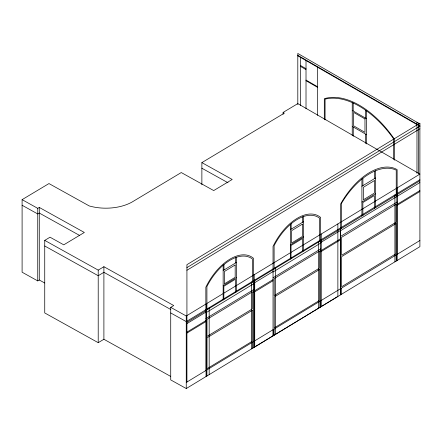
<?xml version="1.0" encoding="UTF-8"?>
<svg xmlns="http://www.w3.org/2000/svg" width="442" height="442" viewBox="0 0 442 442"><rect width="100%" height="100%" fill="white"/><g stroke="black" fill="none" stroke-linecap="round" stroke-linejoin="round"><path stroke-width="0.66" d="M300.433 105.505L300.466 57.344M186.253 382.446L419.9 240.509M201.872 184.789L201.872 162.617L232.199 179.485L213.701 190.568L181.259 172.551L131.943 202.105A37.542 21.675 0 0 1 89.251 205.944L48.963 183.568L22.1 199.651L22.1 272.211L37.747 280.908L37.747 208.348L39.277 207.436L84.345 232.47L63.764 244.829L50.023 237.199L44.736 240.387L44.736 312.942L98.212 342.677L98.212 270.117L103.898 266.714L173.745 305.549L170.722 307.361L170.722 379.916L186.253 388.546L186.253 315.986L419.9 174.109L297.803 103.616L283.112 112.423L283.112 114.296M170.722 312.964L186.253 321.594L419.9 179.717M254.222 274.714L254.222 347.268L273.012 335.843M320.638 300.737L320.638 217.458A44.537 25.056 -61.2 0 0 273.04 246.365L273.04 335.859L337.87 296.466L337.87 223.912M186.922 267.609L419.9 126.136M186.922 270.272L419.9 128.799M223.149 270.504L236.437 262.438M290.339 229.707L303.626 221.635M361.91 186.259L375.556 177.971M223.149 285.698L236.437 277.631M290.339 244.901L303.626 236.829M361.91 202.038L375.556 193.751L375.556 170.739M205.85 310.466L320.638 240.763M320.638 241.034L419.9 180.756M186.922 322.328L205.85 310.837M186.922 323.616L205.85 312.124M320.638 242.559L340.66 230.398M253.448 283.46L273.04 271.559M340.66 230.663L419.9 182.546M205.85 312.82L253.448 283.919M273.04 272.023L320.638 243.117M340.66 236.321L397.131 202.027M205.85 318.621L253.448 289.72M273.04 277.819L320.638 248.918M253.448 291.505L273.04 279.604M320.638 250.852L340.66 238.697M397.131 204.375L419.9 190.546M186.922 332.13L205.85 320.632M253.448 292.615L273.04 280.714M320.638 251.868L340.66 239.708M397.131 205.364L419.9 191.535M186.922 333.091L205.85 321.599M186.253 388.546L419.9 246.664L419.9 123.207L186.922 264.681L186.922 382.043M201.872 162.617L284.372 113.119L283.112 112.423M37.747 280.908L39.277 279.99L39.277 207.436M98.212 342.677L103.898 339.268L103.898 266.714M254.222 280.316L254.719 280.029L254.719 346.981L254.222 347.268M22.1 199.651L37.747 208.348M79.538 235.404L39.277 213.038L37.747 213.956L22.1 205.259M170.722 307.361L186.253 315.986M39.277 279.99L44.686 282.996M201.872 168.22L228.039 182.773M170.734 309.477L103.898 272.316L98.212 275.725L44.736 245.995M44.736 240.387L98.212 270.117M103.898 339.268L170.734 376.429M419.9 123.948L297.803 53.454L297.803 104.472M297.803 55.316L416.972 124.119M418.336 124.887L419.9 125.788M297.803 55.808L416.972 124.605M418.336 125.5L419.9 126.406M300.466 65.471L306.013 68.67M300.466 66.399L306.013 69.604M306.013 80.079L317.433 86.671M306.013 80.693L317.433 87.289M352.241 110.45L366.44 118.649M352.241 126.39L366.44 134.589M418.336 123.047L418.336 174.065M416.972 122.257L416.972 173.275M397.131 254.338L397.131 169.612A57.952 32.603 -61.2 0 0 340.66 203.906L340.66 294.781M396.999 188.01L396.999 260.565M396.844 254.509L396.844 260.664M396.231 195.132L396.231 170.159A58.742 33.051 -61.2 0 0 341.467 203.414L341.467 228.381M396.187 254.912L396.187 261.067M394.916 194.883L394.916 261.835M394.435 160.17L394.435 139.186A81.654 47.145 60 0 0 324.306 98.699L324.306 119.683M393.463 159.341L393.463 138.628A82.892 47.858 60 0 0 325.074 99.141L325.074 119.854M375.44 193.823L375.44 207.757M374.33 171.264L374.33 178.717M374.335 208.425L374.335 195.568L362.865 202.535L362.865 215.392M366.44 110.826L366.44 143.91M365.65 110.262L365.65 118.191M365.617 134.114L365.617 143.435M362.904 178.275L362.904 185.657M361.91 179.076L361.91 215.972M353.268 126.981L353.268 136.307M353.191 103.03L353.191 110.997M352.241 102.605L352.241 135.716M341.478 288.129L341.478 294.284M340.484 227.939L340.484 294.891M321.251 234.011L321.251 306.571M320.422 300.864L320.422 307.074M319.892 301.184L319.892 307.394M319.533 241.431L319.533 218.133A43.719 24.597 -61.2 0 0 274.106 245.719L274.106 269.018M318.638 241.194L318.638 308.146M317.433 67.14L317.433 115.351M306.013 60.548L306.013 108.76M303.626 216.464L303.626 251.095M302.643 216.812L302.643 222.238M302.56 251.741L302.56 238.465L291.04 245.465L291.04 258.736M291.162 223.746L291.162 229.205M290.339 224.442L290.339 259.161M275.653 267.3L275.653 334.251M274.106 328.992L274.106 335.196M273.244 329.517L273.244 335.721M253.448 341.533L253.448 258.261A44.537 25.056 -61.2 0 0 205.85 287.162L205.85 370.44M253.227 341.666L253.227 347.876M252.702 341.986L252.702 348.197M252.343 282.234L252.343 258.935A43.719 24.597 -61.2 0 0 206.911 286.521L206.911 309.82M251.608 281.897L251.608 348.843M236.437 257.266L236.437 291.891M235.448 257.614L235.448 263.034M235.371 292.543L235.371 279.267L223.845 286.267L223.845 299.538M223.972 264.548L223.972 270.007M223.149 265.244L223.149 299.963M209.182 307.676L209.182 374.628M206.911 369.794L206.911 375.998M206.657 303.599L206.657 376.153M206.569 309.256L206.569 376.203M206.049 370.313L206.049 376.523M235.177 264.951L224.392 271.498L224.392 283.841L235.177 277.294L235.177 264.951M302.367 224.149L291.582 230.696L291.582 243.039L302.367 236.492L302.367 224.149M374.335 180.645L363.418 187.275L363.418 199.762L374.335 193.126L374.335 180.645M395.977 204.309L341.578 237.337L341.578 255.31L395.977 222.276L395.977 204.309M252.277 291.902L206.983 319.406L206.983 336.445L252.277 308.941L252.277 291.902M319.472 251.1L274.173 278.604L274.173 295.643L319.472 268.139L319.472 251.1M252.277 310.323L207.016 337.81L207.016 368.733L252.277 341.252L252.277 310.323M319.472 269.526L274.211 297.007L274.211 327.931L319.472 300.449L319.472 269.526M395.977 223.608L341.611 256.625L341.611 286.753L395.977 253.741L395.977 223.608M364.97 118.931L353.644 112.395L353.644 125.837L364.97 132.379L364.97 118.931"/></g></svg>
